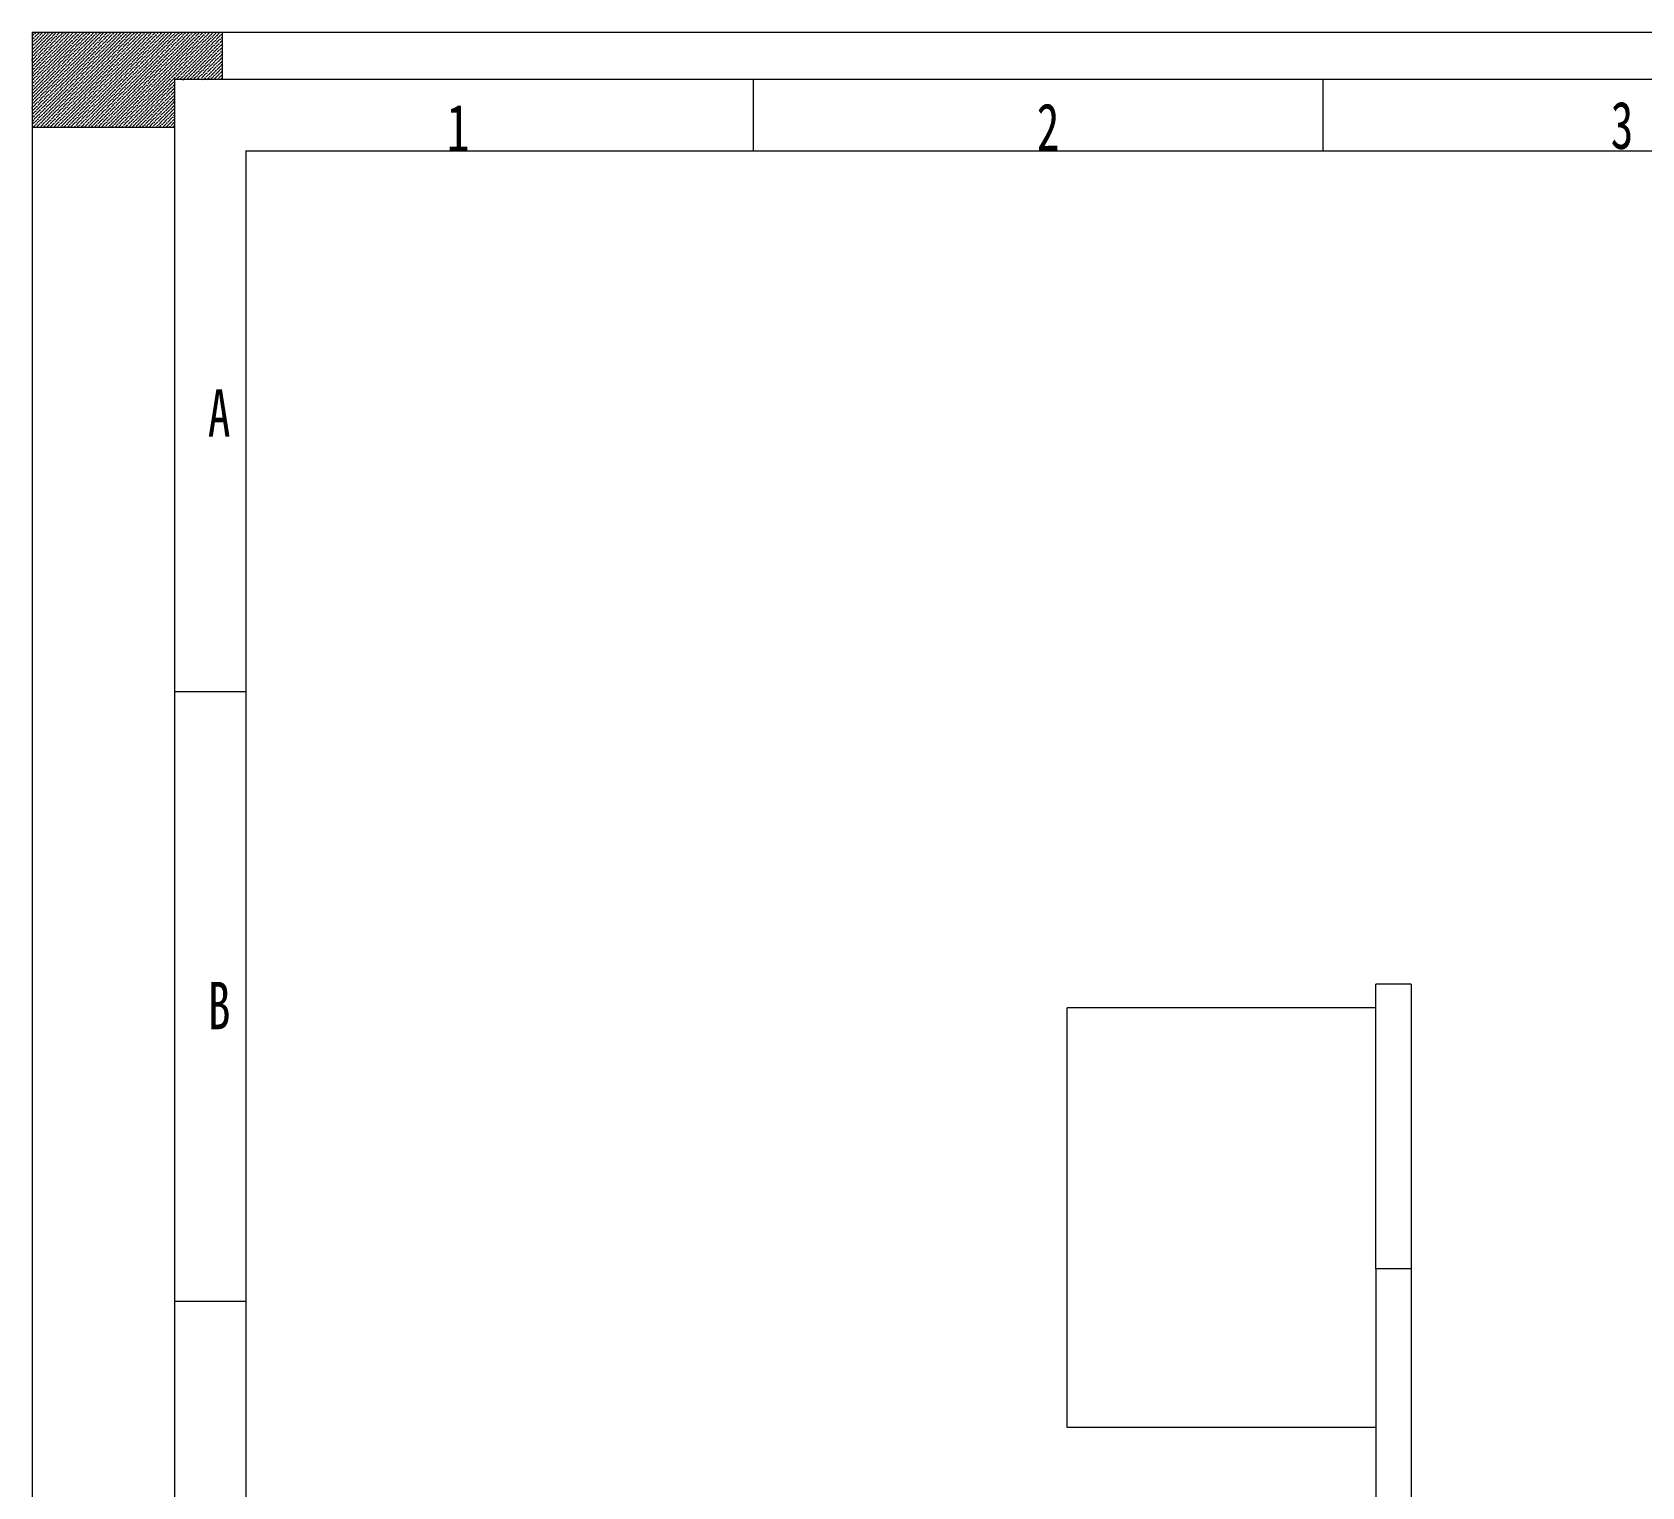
# Model space of a CAD drawing. Header units: millimetres. Extents: x 0 to 510, y 0 to 210.
# Drawn here: x 0 to 67.8, y 148.5 to 209.8 of the extents above; entities that cross this region are included whole.
import ezdxf

# ---------------------------------------------------------------- set-up
doc = ezdxf.new("R2010")
doc.units = ezdxf.units.MM
doc.layers.add('1', color=7, linetype='Continuous', true_color=0xffffff)
doc.styles.add('宋体', font='')
doc.styles.get('宋体').set_extended_font_data('宋体')

msp = doc.modelspace()

# ---------------------------------------------------------------- hatches: boundary and pattern name
at = {"layer": '1', "linetype": 'Continuous', "lineweight": 13}
h = msp.add_hatch(dxfattribs=at)
h.set_pattern_fill('ANSI36', color=6, scale=0.032, angle=-4.3e-13, style=0)
h.paths.add_polyline_path([(6, 205.8), (6, 207.8), (8, 207.8), (8, 209.8), (0, 209.8), (0, 205.8)], flags=0)

# ---------------------------------------------------------------- linework, layer by layer
at = {"layer": '1', "color": 7, "linetype": 'Continuous', "lineweight": 13}
for q in [(296.757, 209.8), (0, 0)]:
    msp.add_line((0, 209.8), q, dxfattribs=at)
at = {"layer": '1', "color": 6, "linetype": 'Continuous', "lineweight": 18}
for p, q in [((8, 209.8), (8, 207.8)), ((6, 207.8), (6, 2)), ((294.757, 207.8), (6, 207.8)), ((0, 205.8), (6, 205.8))]:
    msp.add_line(p, q, dxfattribs=at)
at = {"layer": '1', "color": 80, "linetype": 'Continuous', "lineweight": 18}
for p, q in [((30.4, 204.8), (30.4, 207.8)), ((54.4, 204.8), (54.4, 207.8)), ((6, 182), (9, 182)), ((6, 156.3), (9, 156.3))]:
    msp.add_line(p, q, dxfattribs=at)
at = {"layer": '1', "color": 7, "linetype": 'Continuous', "lineweight": 18}
for q in [(291.757, 204.8), (9, 5)]:
    msp.add_line((9, 204.8), q, dxfattribs=at)
at = {"layer": '1', "color": 155, "linetype": 'Continuous', "lineweight": 18}
for p, q in [((56.618, 157.665), (56.618, 169.665)), ((58.118, 169.665), (56.618, 169.665)), ((58.118, 169.665), (58.118, 157.665)), ((43.618, 150.965), (43.618, 168.665)), ((56.618, 168.665), (43.618, 168.665)), ((58.118, 157.665), (56.618, 157.665)), ((56.618, 157.665), (56.618, 96.665)), ((58.118, 157.665), (58.118, 96.665)), ((56.618, 150.965), (43.618, 150.965))]:
    msp.add_line(p, q, dxfattribs=at)

# ---------------------------------------------------------------- texts
at = {"layer": '1', "color": 80, "linetype": 'Continuous', "lineweight": 13, "char_height": 2, "attachment_point": 7, "line_spacing_factor": 1.12395, "style": '宋体'}
for s, insert in [('\\W0.7000;1', (17.473, 204.761)), ('\\W0.7000;2', (42.333, 204.801)), ('\\W0.7000;3', (66.522, 204.848)), ('\\W0.7000;A', (7.403, 192.743)), ('\\W0.7000;B', (7.403, 167.761))]:
    msp.add_mtext(s, dxfattribs=dict(at, insert=insert))

doc.saveas('drawing.dxf')
